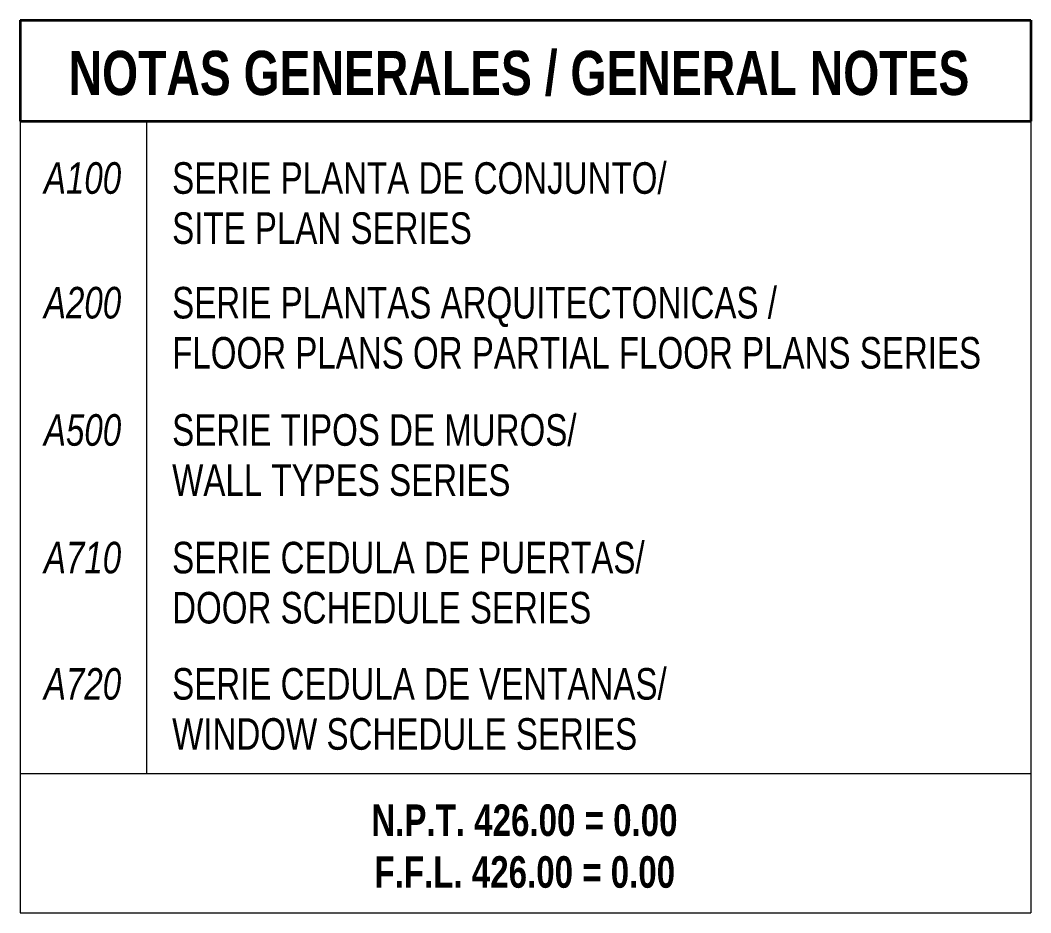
# Model space of a CAD drawing. Header units: metres. Extents: x -55 to 260, y -121 to 64.
# Drawn here: x 259.5601 to 259.6401, y 3.4736 to 3.5443 of the extents above; entities that cross this region are included whole.
import ezdxf

# ---------------------------------------------------------------- set-up
doc = ezdxf.new("R2010")
doc.units = ezdxf.units.M
for name, color, linetype, lineweight in [('29NOTAS-1', 7, 'Continuous', 5), ('70LINEA-2', 1, 'Continuous', 5), ('70LINEA_0_5', 131, 'Continuous', 35)]:
    doc.layers.add(name, color=color, linetype=linetype, lineweight=lineweight)
doc.styles.add('Arial_2', font='arial.ttf', dxfattribs={"width": 0.75, "height": 0.0025})
doc.styles.add('Arial_B', font='arialbd.ttf', dxfattribs={"width": 0.75, "height": 0.0035})
doc.styles.add('Arial_B_1', font='arialbd.ttf', dxfattribs={"width": 0.75, "height": 0.0025})
doc.styles.add('Arial_I', font='ariali.ttf', dxfattribs={"width": 0.75, "height": 0.0025})

msp = doc.modelspace()

# ---------------------------------------------------------------- linework, layer by layer
at = {"layer": '70LINEA-2'}
for p, q in [((259.56009, 3.536273), (259.56009, 3.473576)), ((259.57009, 3.536273), (259.57009, 3.484576)), ((259.64009, 3.536273), (259.64009, 3.473576)), ((259.64009, 3.484576), (259.56009, 3.484576)), ((259.56009, 3.473576), (259.64009, 3.473576))]:
    msp.add_line(p, q, dxfattribs=at)
at = {"layer": '70LINEA_0_5'}
for p, q in [((259.56009, 3.544273), (259.64009, 3.544273)), ((259.56009, 3.544273), (259.56009, 3.536273)), ((259.64009, 3.544273), (259.64009, 3.536273)), ((259.56009, 3.536273), (259.64009, 3.536273))]:
    msp.add_line(p, q, dxfattribs=at)

# ---------------------------------------------------------------- texts
at = {"layer": '29NOTAS-1', "attachment_point": 1}
for s, insert, char_height, width, style in [('NOTAS GENERALES / GENERAL NOTES', (259.563923, 3.541846), 0.0035, 0.08742402, 'Arial_B'), ('A100', (259.561964, 3.533024), 0.0025, 0.00733544, 'Arial_I'), ('SERIE PLANTA DE CONJUNTO/', (259.572116, 3.533024), 0.0025, 0.04749998, 'Arial_2'), ('SITE PLAN SERIES', (259.572116, 3.529055), 0.0025, 0.0287405, 'Arial_2'), ('SERIE PLANTAS ARQUITECTONICAS /', (259.572116, 3.523149), 0.0025, 0.05808226, 'Arial_2'), ('A200', (259.561964, 3.523149), 0.0025, 0.00733544, 'Arial_I'), ('FLOOR PLANS OR PARTIAL FLOOR PLANS SERIES', (259.572116, 3.51918), 0.0025, 0.07744301, 'Arial_2'), ('A500', (259.561964, 3.513068), 0.0025, 0.00733544, 'Arial_I'), ('SERIE TIPOS DE MUROS/', (259.572116, 3.513068), 0.0025, 0.03878163, 'Arial_2'), ('WALL TYPES SERIES', (259.572116, 3.509099), 0.0025, 0.03252847, 'Arial_2'), ('A710', (259.561964, 3.502959), 0.0025, 0.00733544, 'Arial_I'), ('SERIE CEDULA DE PUERTAS/', (259.572116, 3.502959), 0.0025, 0.0452753, 'Arial_2'), ('DOOR SCHEDULE SERIES', (259.572116, 3.498991), 0.0025, 0.04010442, 'Arial_2'), ('A720', (259.561964, 3.492959), 0.0025, 0.00733544, 'Arial_I'), ('SERIE CEDULA DE VENTANAS/', (259.572116, 3.492959), 0.0025, 0.04737973, 'Arial_2'), ('WINDOW SCHEDULE SERIES', (259.572116, 3.488991), 0.0025, 0.04479429, 'Arial_2'), ('N.P.T. 426.00 = 0.00', (259.587884, 3.48216), 0.0025, 0.02934176, 'Arial_B_1'), ('F.F.L. 426.00 = 0.00', (259.588132, 3.478059), 0.0025, 0.02880062, 'Arial_B_1')]:
    msp.add_mtext(s, dxfattribs=dict(at, insert=insert, char_height=char_height, width=width, style=style))

doc.saveas('drawing.dxf')
